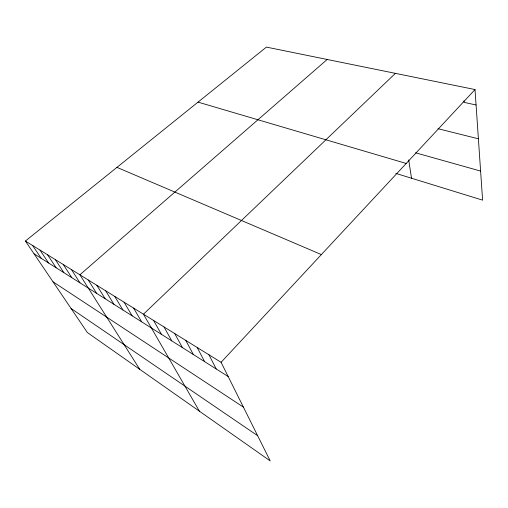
<?xml version="1.0" encoding="UTF-8"?>
<svg xmlns="http://www.w3.org/2000/svg" width="508" height="508" viewBox="0 0 508 508"><rect width="100%" height="100%" fill="white"/><g stroke="black" fill="none" stroke-linecap="round" stroke-linejoin="round"><path stroke-width="0.76" d="M221.082 362.299L475.018 89.554L266.414 47.104L25.4 241.04L87.382 332.569L270.205 460.896L221.082 362.299L25.4 241.04M395.408 73.355L143.453 314.192L199.409 411.201M327.19 59.468L79.883 274.803L139.757 369.335M476.072 104.985L464.09 102.368L463.963 100.844M437.979 128.689L478.396 138.805M415.576 152.806L480.606 171.069M198.037 102.121L406.21 163.455M395.783 173.38L482.6 200.146L475.018 89.554M116.948 167.373L321.374 254.578M34.042 253.803L228.168 376.53M52.991 281.788L243.434 407.162M71.076 308.489L257.658 435.712M32.607 245.51L41.231 258.35M39.992 250.088L48.597 263.004M47.568 254.781L56.147 267.779M55.334 259.594L63.881 272.669M63.303 264.528L71.819 277.685M71.482 269.596L79.959 282.829M88.246 279.984L96.628 293.37M96.838 285.312L105.169 298.767M105.658 290.773L113.925 304.305M114.719 296.393L122.923 309.994M124.028 302.158L132.163 315.836M133.604 308.096L141.656 321.837M153.581 320.472L161.455 334.353M164.008 326.93L171.774 340.874M174.746 333.585L182.397 347.593M185.801 340.443L193.332 354.508M197.206 347.504L204.597 361.626M208.959 354.787L216.205 368.96M408.705 159.931L411.518 178.232"/></g></svg>
